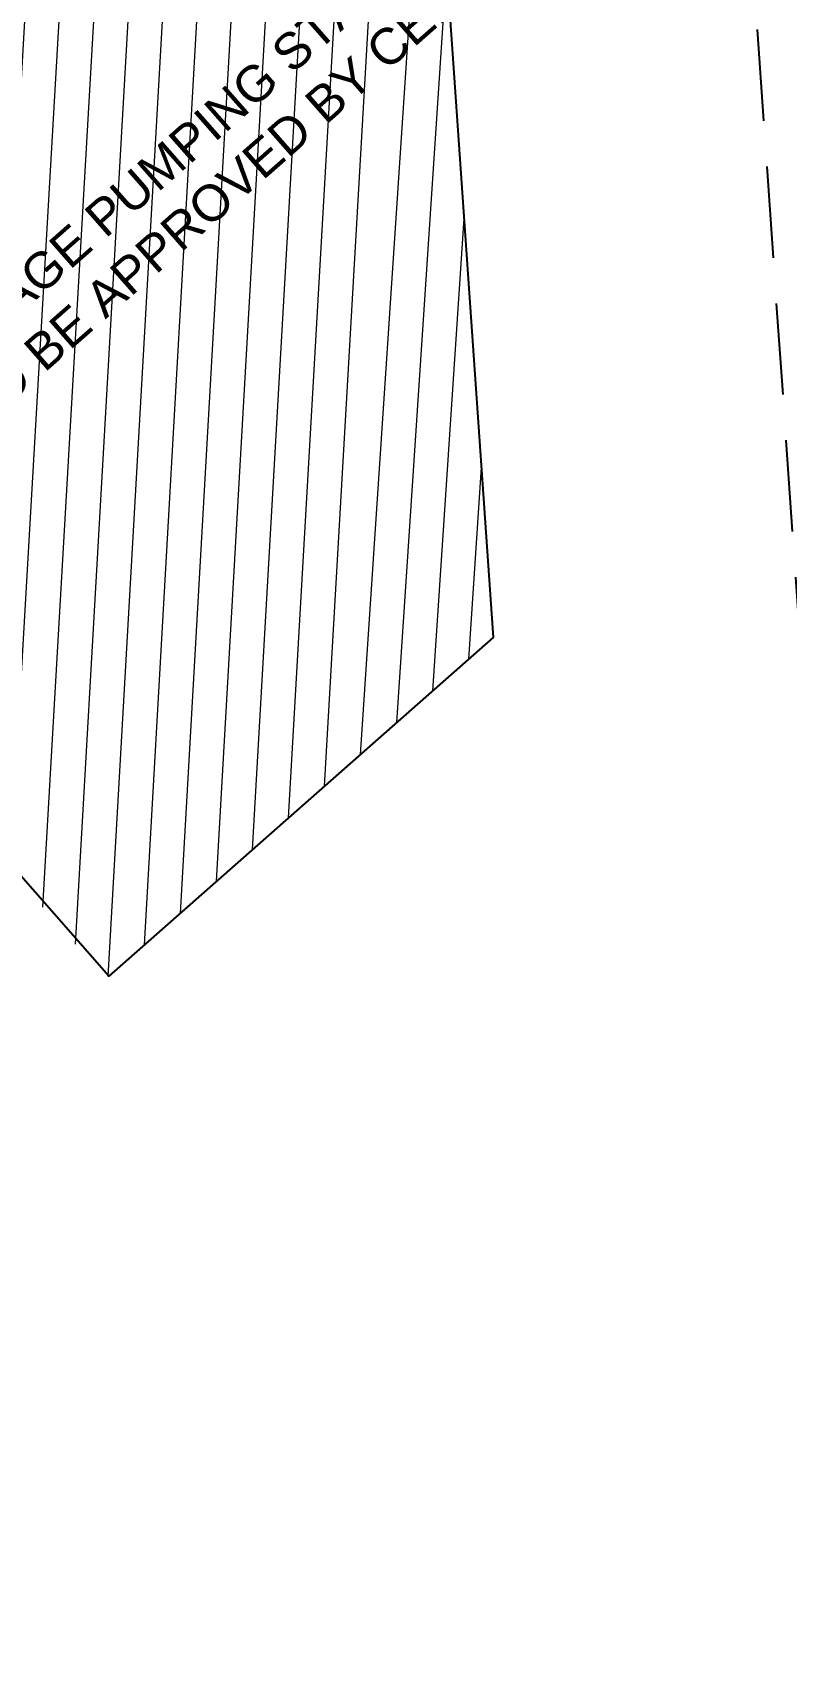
# Model space of a CAD drawing. Header units: millimetres. Extents: x 833946797 to 834440930, y 817746008 to 818399503.
# Drawn here: x 834361406 to 834371872, y 818000040 to 818022827 of the extents above; entities that cross this region are included whole.
import ezdxf

# ---------------------------------------------------------------- set-up
doc = ezdxf.new("R2010")
doc.units = ezdxf.units.MM
doc.header["$LTSCALE"] = 100
doc.linetypes.add('Hidden', pattern=[9.524999999999999, 6.35, -3.175])
doc.linetypes.add('HIDDENX2', pattern=[19.049999999999997, 12.7, -6.35])
doc.layers.add('A-WALL', color=7, linetype='Continuous', lineweight=9)
doc.layers.add('Pump Station Outline', color=5, linetype='Hidden', lineweight=9)
for name, color, linetype in [('DLN0403__Room Name', 7, 'Continuous'), ('DLN040__', 3, 'Continuous'), ('DLN060__', 7, 'Continuous'), ('DLN910__', 3, 'Continuous')]:
    doc.layers.add(name, color=color, linetype=linetype)
doc.styles.get("Standard").update_dxf_attribs({"font": 'swiss.ttf'})

msp = doc.modelspace()

# ---------------------------------------------------------------- hatches: boundary and pattern name
at = {"layer": 'A-WALL'}
h = msp.add_hatch(dxfattribs=at)
h.set_pattern_fill('ANSI31', scale=50, angle=-6.361109362927034e-15)
h.set_pattern_definition([(86.3501958279957, (-1.192092895507812e-07, 1.192092895507812e-07), (-158.4280186349138, 10.10571182131174), [])])
edge = h.paths.add_edge_path()
edge.add_line((834373398.9201546, 817975260.548027), (834373587.7881666, 817975426.7660248))
edge.add_line((834373587.7881668, 817975426.7660248), (834373233.2643241, 817980497.9923743))
edge.add_line((834373233.2643241, 817980497.9923743), (834338943.7585428, 818019460.0237285))
edge.add_arc((834332615.6261824, 818013879.7363707), 8437.112430546018, 41.40656209306128, 102.7631053202158)
edge.add_line((834330751.6949148, 818022108.3830634), (834321993.2614791, 818032060.3016281))
edge.add_line((834321993.2614793, 818032060.3016281), (834277327.4665351, 817992751.0563895))
edge.add_line((834277327.466535, 817992751.0563895), (834277459.5984685, 817992600.9192455))
edge.add_line((834277459.5984687, 817992600.9192456), (834321975.2562567, 818031778.0322049))
edge.add_line((834321975.2562566, 818031778.0322047), (834330680.6719674, 818021886.3572645))
edge.add_arc((834332615.6256013, 818013879.7351375), 8237.113781559863, 41.40793444522251, 103.58612611412508, ccw=False)
edge.add_line((834338793.6214172, 818019327.8918118), (834373038.4656745, 817980416.6081657))
edge.add_line((834373038.4656745, 817980416.6081657), (834373398.9201547, 817975260.5480269))
at = {"layer": 'DLN060__'}
h = msp.add_hatch(dxfattribs=at)
h.set_pattern_fill('EARTH', color=251, scale=150, angle=45.00000000000045)
h.set_pattern_definition([(86.35019582799568, (1453154.080526948, 238293.1648491621), (-889.9338408816122, 1011.202382737353), [952.4999999999997, -952.4999999999997]), (86.35019582799568, (1452797.617485166, 238315.9027007818), (-889.9338408816122, 1011.202382737353), [952.4999999999997, -952.4999999999997]), (86.35019582799568, (1452441.154443264, 238338.6405525208), (-889.9338408816122, 1011.202382737353), [952.4999999999997, -952.4999999999997]), (176.3501958279956, (1452329.91271317, 238465.0408502817), (-1011.202382737353, -889.9338408816122), [952.4999999999997, -952.4999999999997]), (176.3501958279956, (1452352.650564909, 238821.5038923025), (-1011.202382737353, -889.9338408816122), [952.4999999999997, -952.4999999999997]), (176.3501958279956, (1452375.388416171, 239177.9669340849), (-1011.202382737353, -889.9338408816122), [952.4999999999997, -952.4999999999997])])
edge = h.paths.add_edge_path()
edge.add_line((834303001.7276638, 817954269.3640027), (834304578.4320031, 817955656.4492704))
edge.add_line((834304578.4320035, 817955656.4492706), (834331037.8483403, 817925591.4898139))
edge.add_line((834331037.84834, 817925591.4898137), (834375206.4562329, 817964463.1732086))
edge.add_line((834375206.4562325, 817964463.1732087), (834374060.8627851, 817980844.7536951))
edge.add_line((834374060.8627853, 817980844.7536948), (834339581.52124, 818020021.9484737))
edge.add_arc((834332615.9355372, 818013881.6562957), 9285.611030570026, 41.3967707884505, 99.60462301211987)
edge.add_line((834331066.6470942, 818023037.1069965), (834322069.7839626, 818033259.9453678))
edge.add_line((834322069.7839628, 818033259.9453679), (834273725.6293017, 817990713.4683118))
edge.add_line((834273725.6293014, 817990713.4683118), (834304578.4320035, 817955656.4492704))
edge.add_line((834304578.4320037, 817955656.4492702), (834303001.7276647, 817954269.3640032))
edge.add_line((834303001.7276647, 817954269.3640034), (834270761.539974, 817990902.8227202))
edge.add_line((834270761.5399741, 817990902.8227199), (834322258.575107, 818036224.0691499))
edge.add_line((834322258.5751069, 818036224.0691499), (834331970.2700638, 818025188.991452))
edge.add_arc((834332622.2949393, 818013717.2690969), 11490.23717038002, 42.02614068141469, 93.25305315063548, ccw=False)
edge.add_line((834341157.6965528, 818021409.6334623), (834375550.7708069, 817982329.9209781))
edge.add_line((834375550.770807, 817982329.9209781), (834377279.0058944, 817963489.7294939))
edge.add_line((834377279.0058941, 817963489.7294935), (834330848.7932926, 817922627.6645511))
edge.add_line((834330848.7932928, 817922627.6645511), (834303001.7276639, 817954269.3640026))
at = {"layer": 'Pump Station Outline', "linetype": 'Continuous'}
h = msp.add_hatch(dxfattribs=at)
h.set_pattern_fill('ANSI31', color=1, scale=150)
h.set_pattern_definition([(86.35019582799525, (1453154.344689608, 238292.8646905422), (-475.2840559047412, 30.317135463939), [])])
edge = h.paths.add_edge_path()
edge.add_line((834367803.5932782, 818014432.7819144), (834362420.5379633, 818009695.2900198))
edge.add_line((834362420.5379634, 818009695.2900199), (834359863.2539517, 818012601.0472435))
edge.add_line((834359863.2539515, 818012601.0472435), (834358680.5816418, 818029583.7838264))
edge.add_arc((834369970.0522788, 818077991.9054486), 49707.12611152723, 256.8724408443738, 266.3763216716005)
edge.add_line((834366828.4146035, 818028384.1590879), (834367803.5932786, 818014432.7819146))

# ---------------------------------------------------------------- linework, layer by layer
at = {"layer": 'DLN0403__Room Name', "color": 5}
msp.add_lwpolyline([(834366828.3670025, 818028383.6396191), (834367803.5932801, 818014432.7819163), (834362463.0395811, 818009732.6946293), (834359914.7904184, 818012628.1881557), (834358666.1791894, 818029574.6692086), (834366826.0384452, 818028354.5301092)], dxfattribs=at)
at = {"layer": 'DLN910__', "color": 5, "linetype": 'HIDDENX2'}
for p in [(834378736.1727779, 817918985.3195684), (834378736.1727779, 817918985.3195685)]:
    msp.add_line(p, (834370736.1719265, 818033424.3194555), dxfattribs=at)

# ---------------------------------------------------------------- texts
at = {"layer": 'DLN040__', "color": 0, "insert": (834359635.517942, 818018184.2949456), "char_height": 500, "width": 20000, "attachment_point": 1, "rotation": 41.350195827993836, "line_spacing_factor": 1.006669768884752}
msp.add_mtext('SEWAGE PUMPING STATION\\P(TO BE APPROVED BY CEDD/DSD)', dxfattribs=at)

doc.saveas('drawing.dxf')
